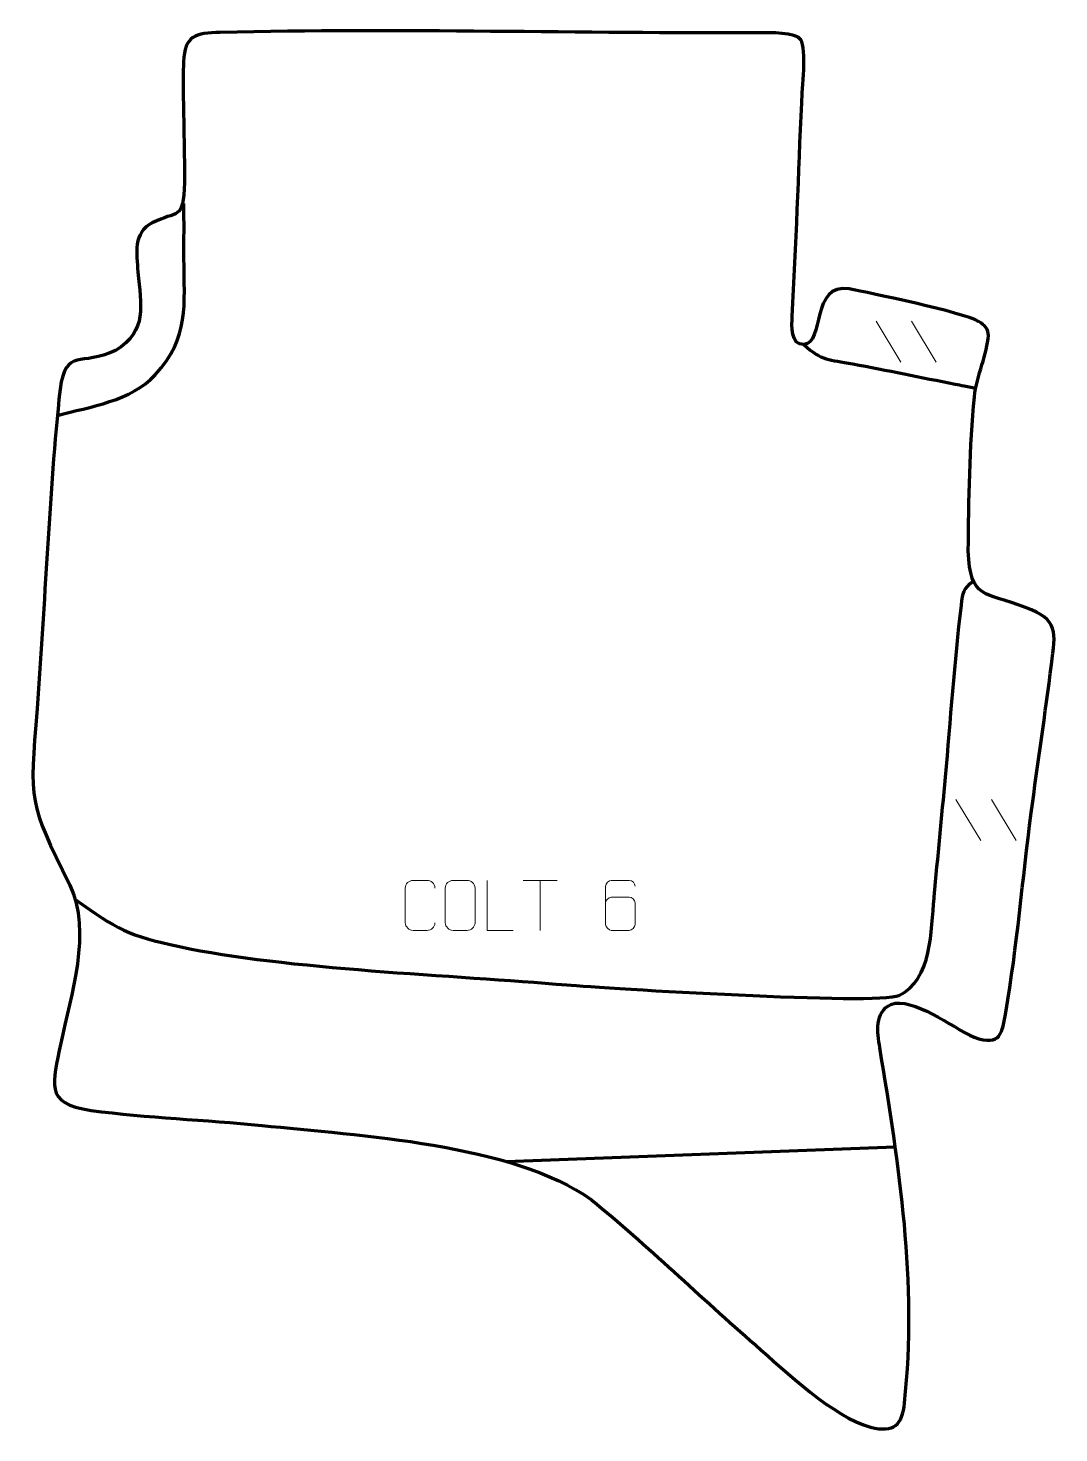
# Model space of a CAD drawing. Header units: millimetres. Extents: x 982 to 1497, y 166 to 868.
import ezdxf

# ---------------------------------------------------------------- set-up
doc = ezdxf.new("R2010")
doc.units = ezdxf.units.MM
doc.header["$MEASUREMENT"] = 0
doc.layers.add('layer 2', color=7, linetype='Continuous')
doc.layers.add('layer 3', color=7, linetype='Continuous')

msp = doc.modelspace()

# ---------------------------------------------------------------- linework, layer by layer
at = {"layer": 'layer 2', "color": 142, "lineweight": 158}
for points, knots in [([(996.2168, 674.849), (1012.5232, 679.3179), (1033.178, 682.1138), (1045.059, 695.1422), (1045.059, 695.1422), (1062.4659, 714.2303), (1059.411, 729.962), (1059.4471, 753.5407), (1059.4471, 753.5407), (1059.461, 762.6213), (1059.4819, 771.6987), (1059.4381, 780.7793)], [0, 0, 0, 0, 0.25, 0.25, 0.25, 0.25, 0.5, 0.5, 0.5, 0.5, 1, 1, 1, 1]), ([(1369.1999, 710.3327), (1378.0809, 701.783), (1381.6757, 702.9409), (1393.5406, 700.692), (1393.5406, 700.692), (1410.6357, 697.4516), (1427.7081, 693.9123), (1444.7785, 690.5247), (1444.7785, 690.5247), (1446.2417, 690.2347), (1447.7049, 689.9446), (1449.1681, 689.6547), (1449.1681, 689.6547), (1449.1681, 689.6547), (1455.0208, 688.4945), (1455.0208, 688.4945)], [0, 0, 0, 0, 0.2, 0.2, 0.2, 0.2, 0.4, 0.4, 0.4, 0.4, 0.6, 0.6, 0.6, 0.6, 1, 1, 1, 1]), ([(1005.1141, 432.8701), (1026.0417, 418.0709), (1031.582, 414.8717), (1057.1989, 409.3742), (1057.1989, 409.3742), (1110.728, 397.8866), (1194.4781, 395.0819), (1250.7876, 390.2153), (1250.7876, 390.2153), (1269.0948, 388.6875), (1405.7777, 380.0534), (1416.6313, 384.9566), (1416.6313, 384.9566), (1433.1828, 392.4337), (1432.7071, 417.8276), (1434.1701, 433.58), (1434.1701, 433.58), (1434.1701, 433.58), (1434.2306, 434.2317), (1434.2306, 434.2317), (1434.2306, 434.2317), (1436.1125, 454.1476), (1437.9945, 474.0635), (1439.8765, 493.9794), (1439.8765, 493.9794), (1442.5184, 522.5579), (1444.3792, 551.5771), (1447.8592, 580.0302), (1447.8592, 580.0302), (1448.6689, 586.6506), (1448.6666, 587.9884), (1453.8321, 592.1596)], [0, 0, 0, 0, 0.11111111, 0.11111111, 0.11111111, 0.11111111, 0.22222222, 0.22222222, 0.22222222, 0.22222222, 0.33333333, 0.33333333, 0.33333333, 0.33333333, 0.44444444, 0.44444444, 0.44444444, 0.44444444, 0.55555556, 0.55555556, 0.55555556, 0.55555556, 0.66666667, 0.66666667, 0.66666667, 0.66666667, 0.77777778, 0.77777778, 0.77777778, 0.77777778, 1, 1, 1, 1])]:
    msp.add_open_spline(points, degree=3, knots=knots, dxfattribs=at)
at = {"layer": 'layer 2', "color": 250, "lineweight": 9}
for points in [[(1405.2186, 722.0283), (1405.2186, 722.0283), (1417.5829, 701.484), (1417.5829, 701.484)], [(1422.9485, 722.0283), (1422.9485, 722.0283), (1435.3128, 701.484), (1435.3128, 701.484)], [(1445.1248, 482.8776), (1445.1248, 482.8776), (1457.4891, 462.3333), (1457.4891, 462.3333)], [(1462.8547, 482.8776), (1462.8547, 482.8776), (1475.219, 462.3333), (1475.219, 462.3333)], [(1228.9362, 442.4142), (1228.9362, 442.4142), (1245.9234, 442.4142), (1245.9234, 442.4142)], [(1237.43, 417.4842), (1237.43, 417.4842), (1237.43, 442.4377), (1237.43, 442.4377)]]:
    msp.add_open_spline(points, degree=3, dxfattribs=at)
for points, knots in [([(1184.8528, 421.3019), (1184.713, 418.9785), (1183.0358, 417.4989), (1180.8881, 417.4881), (1180.8881, 417.4881), (1178.5562, 417.4885), (1176.2243, 417.4885), (1173.8928, 417.4881), (1173.8928, 417.4881), (1171.9678, 417.3827), (1169.9957, 419.2672), (1170.0069, 421.2845), (1170.0069, 421.2845), (1170.0073, 427.0546), (1170.0073, 432.8243), (1170.0069, 438.5936), (1170.0069, 438.5936), (1170.0111, 440.7317), (1171.7578, 442.4509), (1173.9102, 442.4374), (1173.9102, 442.4374), (1176.2359, 442.4374), (1178.562, 442.4374), (1180.8881, 442.4374), (1180.8881, 442.4374), (1182.8347, 442.4729), (1184.8261, 440.9814), (1184.8528, 438.5438)], [0, 0, 0, 0, 0.125, 0.125, 0.125, 0.125, 0.25, 0.25, 0.25, 0.25, 0.375, 0.375, 0.375, 0.375, 0.5, 0.5, 0.5, 0.5, 0.625, 0.625, 0.625, 0.625, 0.75, 0.75, 0.75, 0.75, 1, 1, 1, 1]), ([(1193.9102, 442.4374), (1196.2359, 442.4374), (1198.562, 442.4374), (1200.8881, 442.4374), (1200.8881, 442.4374), (1202.8347, 442.473), (1204.8261, 440.9814), (1204.8528, 438.5438), (1204.8528, 438.5438), (1204.8524, 432.7969), (1204.8524, 427.0496), (1204.8528, 421.3019), (1204.8528, 421.3019), (1204.713, 418.9785), (1203.0358, 417.4989), (1200.8881, 417.4881), (1200.8881, 417.4881), (1198.5562, 417.4885), (1196.2243, 417.4885), (1193.8928, 417.4881), (1193.8928, 417.4881), (1191.9678, 417.3827), (1189.9957, 419.2672), (1190.0069, 421.2845), (1190.0069, 421.2845), (1190.0072, 427.0546), (1190.0072, 432.8243), (1190.0069, 438.5936), (1190.0069, 438.5936), (1190.0111, 440.7317), (1191.7578, 442.4509), (1193.9102, 442.4374)], [0, 0, 0, 0, 0.11111111, 0.11111111, 0.11111111, 0.11111111, 0.22222222, 0.22222222, 0.22222222, 0.22222222, 0.33333333, 0.33333333, 0.33333333, 0.33333333, 0.44444444, 0.44444444, 0.44444444, 0.44444444, 0.55555556, 0.55555556, 0.55555556, 0.55555556, 0.66666667, 0.66666667, 0.66666667, 0.66666667, 0.77777778, 0.77777778, 0.77777778, 0.77777778, 1, 1, 1, 1]), ([(1223.9043, 417.4841), (1223.9043, 417.4841), (1210.9552, 417.4841), (1210.9552, 417.4841), (1210.9552, 417.4841), (1210.9552, 417.4841), (1210.9552, 442.4377), (1210.9552, 442.4377)], [0, 0, 0, 0, 0.33333333, 0.33333333, 0.33333333, 0.33333333, 1, 1, 1, 1]), ([(1284.8598, 439.5016), (1284.8357, 440.8411), (1283.4795, 442.4943), (1281.9076, 442.46), (1281.9076, 442.46), (1278.9228, 442.4597), (1275.9376, 442.4597), (1272.9522, 442.46), (1272.9522, 442.46), (1271.7331, 442.4749), (1270.0049, 441.0373), (1269.9999, 439.5016), (1269.9999, 439.5016), (1270.0002, 433.1411), (1270.0002, 426.7803), (1269.9999, 420.4196), (1269.9999, 420.4196), (1270.0046, 419.2567), (1271.7331, 417.4856), (1272.9522, 417.4612), (1272.9522, 417.4612), (1275.9376, 417.4615), (1278.9228, 417.4615), (1281.9076, 417.4612), (1281.9076, 417.4612), (1283.1857, 417.505), (1284.8554, 419.1195), (1284.8598, 420.4196), (1284.8598, 420.4196), (1284.8598, 424.0029), (1284.8598, 427.586), (1284.8598, 431.1687), (1284.8598, 431.1687), (1284.8213, 432.6469), (1283.2386, 434.0798), (1281.9076, 434.0778), (1281.9076, 434.0778), (1278.9228, 434.0781), (1275.9376, 434.0781), (1272.9522, 434.0778), (1272.9522, 434.0778), (1271.6227, 434.0828), (1269.9797, 432.5755), (1270.0214, 431.147)], [0, 0, 0, 0, 0.08333333, 0.08333333, 0.08333333, 0.08333333, 0.16666667, 0.16666667, 0.16666667, 0.16666667, 0.25, 0.25, 0.25, 0.25, 0.33333333, 0.33333333, 0.33333333, 0.33333333, 0.41666667, 0.41666667, 0.41666667, 0.41666667, 0.5, 0.5, 0.5, 0.5, 0.58333333, 0.58333333, 0.58333333, 0.58333333, 0.66666667, 0.66666667, 0.66666667, 0.66666667, 0.75, 0.75, 0.75, 0.75, 0.83333333, 0.83333333, 0.83333333, 0.83333333, 1, 1, 1, 1])]:
    msp.add_open_spline(points, degree=3, knots=knots, dxfattribs=at)
at = {"layer": 'layer 2', "color": 142, "lineweight": 158}
msp.add_open_spline([(1220.4178, 301.9436), (1220.4178, 301.9436), (1414.7806, 309.3508), (1414.7806, 309.3508)], degree=3, dxfattribs=at)
at = {"layer": 'layer 3', "color": 242, "lineweight": 158}
msp.add_open_spline([(1347.6582, 866.165), (1351.5552, 866.1863), (1365.3807, 866.4595), (1367.6296, 862.7033), (1367.6296, 862.7033), (1370.5873, 857.7631), (1368.3491, 838.0565), (1368.0447, 831.1442), (1368.0447, 831.1442), (1366.4778, 795.5599), (1365.3447, 759.9746), (1363.3246, 724.4089), (1363.3246, 724.4089), (1363.0696, 719.9512), (1362.3541, 709.9429), (1369.1999, 710.3327), (1369.1999, 710.3327), (1379.5487, 710.922), (1372.4011, 741.1522), (1391.8218, 738.1437), (1391.8218, 738.1437), (1402.1501, 736.1221), (1448.5876, 726.4666), (1456.4057, 721.8546), (1456.4057, 721.8546), (1459.4519, 720.0576), (1461.4933, 717.7627), (1461.3354, 714.8115), (1461.3354, 714.8115), (1460.8596, 705.917), (1455.4969, 694.7542), (1454.3567, 684.2387), (1454.3567, 684.2387), (1451.9507, 659.269), (1451.4938, 632.2599), (1451.2752, 607.1121), (1451.2752, 607.1121), (1452.2391, 582.8438), (1459.3975, 586.6696), (1479.8707, 578.9342), (1479.8707, 578.9342), (1496.5468, 572.6336), (1494.9465, 566.7848), (1492.8464, 550.3314), (1492.8464, 550.3314), (1489.6899, 525.602), (1486.0046, 500.8892), (1482.7186, 476.1619), (1482.7186, 476.1619), (1478.2938, 442.8865), (1475.7812, 409.6751), (1469.9723, 376.5058), (1469.9723, 376.5058), (1468.2002, 366.3862), (1467.8831, 359.2273), (1454.2079, 364.028), (1454.2079, 364.028), (1443.4059, 368.7969), (1423.4342, 384.5643), (1412.5845, 380.4739), (1412.5845, 380.4739), (1404.3389, 376.4813), (1405.836, 366.5566), (1407.0931, 358.8709), (1407.0931, 358.8709), (1416.8239, 299.4098), (1425.9383, 241.8532), (1419.4297, 181.3424), (1419.4297, 181.3424), (1418.2118, 170.0192), (1414.3379, 166.2778), (1402.419, 169.138), (1402.419, 169.138), (1383.8745, 174.0531), (1359.8578, 197.2816), (1344.9063, 210.2349), (1344.9063, 210.2349), (1317.5902, 234.0778), (1290.9869, 259.9217), (1263.0526, 282.8264), (1263.0526, 282.8264), (1223.6762, 310.9137), (1146.4363, 314.9782), (1098.3277, 319.9895), (1098.3277, 319.9895), (1070.2686, 322.7265), (1040.8167, 323.8415), (1013.0829, 327.4507), (1013.0829, 327.4507), (988.898, 331.0394), (994.2075, 340.9441), (997.8781, 361.0249), (997.8781, 361.0249), (1002.9277, 384.9046), (1013.5293, 416.8866), (1002.3994, 440.075), (1002.3994, 440.075), (981.5824, 482.6688), (982.3269, 480.3189), (986.0797, 528.43), (986.0797, 528.43), (990.0801, 581.3111), (991.9812, 635.3502), (997.5224, 687.9504), (997.5224, 687.9504), (1000.6617, 709.273), (1007.9682, 698.9138), (1025.1733, 707.3455), (1025.1733, 707.3455), (1041.4721, 717.3179), (1037.8637, 729.7954), (1036.4631, 746.5841), (1036.4631, 746.5841), (1035.6986, 755.746), (1034.0103, 766.3157), (1043.591, 771.1801), (1043.591, 771.1801), (1056.0096, 777.4853), (1059.207, 771.7813), (1059.6457, 791.3402), (1059.6457, 791.3402), (1059.8491, 800.4147), (1059.4468, 809.5405), (1059.3633, 818.6227), (1059.3633, 818.6227), (1059.2499, 829.1721), (1058.7384, 841.197), (1059.2121, 851.5612), (1059.2121, 851.5612), (1059.817, 864.7928), (1065.1071, 865.9725), (1077.6079, 866.2812), (1077.6079, 866.2812), (1167.118, 868.4923), (1257.8926, 865.6732), (1347.6582, 866.165)], degree=3, knots=[0, 0, 0, 0, 0.02857143, 0.02857143, 0.02857143, 0.02857143, 0.05714286, 0.05714286, 0.05714286, 0.05714286, 0.08571429, 0.08571429, 0.08571429, 0.08571429, 0.11428571, 0.11428571, 0.11428571, 0.11428571, 0.14285714, 0.14285714, 0.14285714, 0.14285714, 0.17142857, 0.17142857, 0.17142857, 0.17142857, 0.2, 0.2, 0.2, 0.2, 0.22857143, 0.22857143, 0.22857143, 0.22857143, 0.25714286, 0.25714286, 0.25714286, 0.25714286, 0.28571429, 0.28571429, 0.28571429, 0.28571429, 0.31428571, 0.31428571, 0.31428571, 0.31428571, 0.34285714, 0.34285714, 0.34285714, 0.34285714, 0.37142857, 0.37142857, 0.37142857, 0.37142857, 0.4, 0.4, 0.4, 0.4, 0.42857143, 0.42857143, 0.42857143, 0.42857143, 0.45714286, 0.45714286, 0.45714286, 0.45714286, 0.48571429, 0.48571429, 0.48571429, 0.48571429, 0.51428571, 0.51428571, 0.51428571, 0.51428571, 0.54285714, 0.54285714, 0.54285714, 0.54285714, 0.57142857, 0.57142857, 0.57142857, 0.57142857, 0.6, 0.6, 0.6, 0.6, 0.62857143, 0.62857143, 0.62857143, 0.62857143, 0.65714286, 0.65714286, 0.65714286, 0.65714286, 0.68571429, 0.68571429, 0.68571429, 0.68571429, 0.71428571, 0.71428571, 0.71428571, 0.71428571, 0.74285714, 0.74285714, 0.74285714, 0.74285714, 0.77142857, 0.77142857, 0.77142857, 0.77142857, 0.8, 0.8, 0.8, 0.8, 0.82857143, 0.82857143, 0.82857143, 0.82857143, 0.85714286, 0.85714286, 0.85714286, 0.85714286, 0.88571429, 0.88571429, 0.88571429, 0.88571429, 0.91428571, 0.91428571, 0.91428571, 0.91428571, 0.94285714, 0.94285714, 0.94285714, 0.94285714, 1, 1, 1, 1], dxfattribs=at)

doc.saveas('drawing.dxf')
